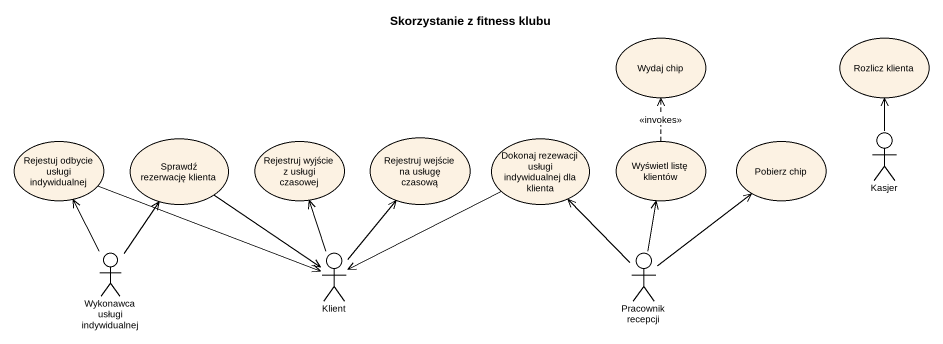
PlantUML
@startuml
title Skorzystanie z fitness klubu
usecase "Wydaj chip" as Wydaj_chip
usecase "Rozlicz klienta" as Rozlicz_klienta
usecase "Rejestuj odbycie usługi indywidualnej" as Rejestuj_odbycie_usługi
usecase "Sprawdź rezerwację klienta" as Sprawdź_rezerwację_klienta
usecase "Rejestruj wyjście z usługi czasowej" as Rejestruj_wyjście_z_usługi
usecase "Rejestruj wejście na usługę czasową" as Rejestruj_wejście_na_usługę
usecase "Dokonaj rezewacji usługi indywidualnej dla klienta" as Dokonaj_rezewacji_usługi
usecase "Wyświetl listę klientów" as Wyświetl_listę_klientów
usecase "Pobierz chip" as Pobierz_chip
actor Kasjer
actor "Wykonawca usługi indywidualnej" as Wykonawca_usługi
actor Klient
actor "Pracownik recepcji" as Pracownik_recepcji
Wyświetl_listę_klientów .up.> Wydaj_chip : <<invokes>>
Kasjer -up-> Rozlicz_klienta
Wykonawca_usługi -up-> Rejestuj_odbycie_usługi
Wykonawca_usługi -up-> Sprawdź_rezerwację_klienta
Klient <-left- Rejestuj_odbycie_usługi
Klient <-up- Sprawdź_rezerwację_klienta
Klient -up-> Rejestruj_wyjście_z_usługi
Klient -up-> Rejestruj_wejście_na_usługę
Klient <-right- Dokonaj_rezewacji_usługi
Pracownik_recepcji -up-> Dokonaj_rezewacji_usługi
Pracownik_recepcji -up-> Wyświetl_listę_klientów
Pracownik_recepcji -up-> Pobierz_chip
@enduml
